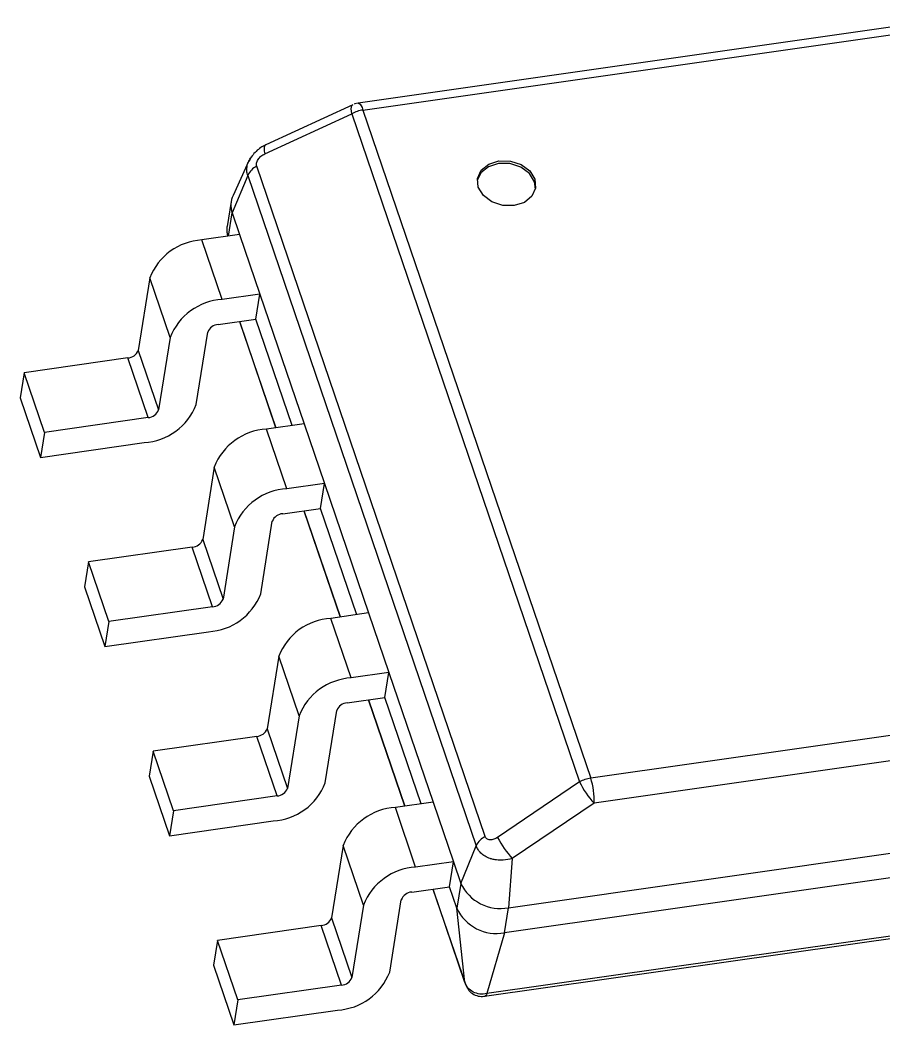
# Model space of a CAD drawing. Header units: millimetres. Extents: x 5 to 415, y 5 to 292.
# Drawn here: x 331.52 to 335.92, y 224.36 to 229.48 of the extents above; entities that cross this region are included whole.
import ezdxf

# ---------------------------------------------------------------- set-up
doc = ezdxf.new("R2010")
doc.units = ezdxf.units.MM

msp = doc.modelspace()

# ---------------------------------------------------------------- linework, layer by layer
at = {"color": 7, "linetype": 'Continuous', "lineweight": 25}
for p, q in [((336.2099, 229.4764), (333.2467, 229.0536)), ((333.271, 229.0182), (336.2253, 229.4398)), ((333.2286, 229.0492), (333.2274, 229.0485)), ((333.2468, 229.0528), (333.2286, 229.0492)), ((332.7703, 228.7948), (333.2141, 228.9988)), ((333.2191, 229.0454), (332.7753, 228.8414)), ((333.2141, 228.9988), (334.3742, 225.5945)), ((333.271, 229.0182), (334.4311, 225.6139)), ((332.6885, 228.756), (332.6091, 228.5834)), ((333.8936, 225.3164), (332.7297, 228.7319)), ((332.6836, 228.6852), (332.6051, 228.4936)), ((332.6836, 228.6852), (333.8475, 225.2697)), ((332.5997, 228.5525), (332.5794, 228.4252)), ((332.6051, 228.4936), (332.6426, 228.3836)), ((332.6426, 228.3836), (332.4505, 228.3562)), ((332.5787, 228.393), (332.5808, 228.3748)), ((332.6426, 228.3836), (332.746, 228.08)), ((332.5539, 228.0526), (332.4505, 228.3562)), ((332.1849, 228.1628), (332.126, 227.7936)), ((332.2884, 227.8592), (332.1849, 228.1628)), ((332.746, 228.08), (332.5539, 228.0526)), ((332.7257, 227.9527), (332.746, 228.08)), ((332.746, 228.08), (332.9711, 227.4196)), ((332.5336, 227.9253), (332.7257, 227.9527)), ((332.642, 227.9407), (332.8265, 227.399)), ((332.9103, 227.411), (332.7257, 227.9527)), ((332.4216, 227.5174), (332.4805, 227.8866)), ((332.2884, 227.8592), (332.2295, 227.49)), ((332.126, 227.7936), (332.2295, 227.49)), ((332.0729, 227.7549), (331.5446, 227.6795)), ((332.1764, 227.4513), (332.0729, 227.7549)), ((331.5446, 227.6795), (331.5243, 227.5522)), ((331.648, 227.3759), (331.5446, 227.6795)), ((331.5243, 227.5522), (331.6277, 227.2486)), ((332.1764, 227.4513), (331.648, 227.3759)), ((332.9711, 227.4196), (332.7789, 227.3922)), ((332.9711, 227.4196), (333.0745, 227.116)), ((331.648, 227.3759), (331.6277, 227.2486)), ((332.8824, 227.0886), (332.7789, 227.3922)), ((331.6277, 227.2486), (332.1561, 227.324)), ((332.5134, 227.1988), (332.4545, 226.8297)), ((332.6169, 226.8952), (332.5134, 227.1988)), ((333.0745, 227.116), (332.8824, 227.0886)), ((333.0542, 226.9887), (333.0745, 227.116)), ((333.0745, 227.116), (333.2995, 226.4557)), ((332.8621, 226.9613), (333.0542, 226.9887)), ((332.9704, 226.9768), (333.155, 226.4351)), ((333.2388, 226.447), (333.0542, 226.9887)), ((332.7501, 226.5535), (332.809, 226.9226)), ((332.6169, 226.8952), (332.558, 226.5261)), ((332.4545, 226.8297), (332.558, 226.5261)), ((332.4014, 226.791), (331.8731, 226.7156)), ((332.5048, 226.4874), (332.4014, 226.791)), ((331.8731, 226.7156), (331.8527, 226.5883)), ((331.9765, 226.412), (331.8731, 226.7156)), ((331.8527, 226.5883), (331.9562, 226.2847)), ((332.5048, 226.4874), (331.9765, 226.412)), ((333.2995, 226.4557), (333.1074, 226.4283)), ((333.2995, 226.4557), (333.403, 226.1521)), ((331.9765, 226.412), (331.9562, 226.2847)), ((333.2109, 226.1247), (333.1074, 226.4283)), ((331.9562, 226.2847), (332.4845, 226.3601)), ((332.8419, 226.2349), (332.783, 225.8657)), ((332.9453, 225.9313), (332.8419, 226.2349)), ((333.403, 226.1521), (333.2109, 226.1247)), ((333.3827, 226.0248), (333.403, 226.1521)), ((333.403, 226.1521), (333.628, 225.4918)), ((337.3854, 226.0354), (334.4311, 225.6139)), ((333.1906, 225.9974), (333.3827, 226.0248)), ((333.2989, 226.0129), (333.4835, 225.4712)), ((333.5673, 225.4831), (333.3827, 226.0248)), ((332.9453, 225.9313), (332.8864, 225.5621)), ((333.0786, 225.5896), (333.1374, 225.9587)), ((337.4095, 225.9091), (334.4482, 225.4865)), ((332.7299, 225.8271), (332.2015, 225.7517)), ((332.8333, 225.5235), (332.7299, 225.8271)), ((332.783, 225.8657), (332.8864, 225.5621)), ((332.2015, 225.7517), (332.1812, 225.6244)), ((332.305, 225.4481), (332.2015, 225.7517)), ((332.1812, 225.6244), (332.2847, 225.3208)), ((334.3742, 225.5945), (333.957, 225.3122)), ((332.8333, 225.5235), (332.305, 225.4481)), ((333.628, 225.4918), (333.4359, 225.4644)), ((333.628, 225.4918), (333.7315, 225.1882)), ((334.4482, 225.4865), (334.031, 225.2043)), ((332.305, 225.4481), (332.2847, 225.3208)), ((333.5393, 225.1608), (333.4359, 225.4644)), ((334.0128, 224.9537), (337.375, 225.4335)), ((332.2847, 225.3208), (332.813, 225.3962)), ((333.1703, 225.271), (333.1114, 224.9018)), ((333.2738, 224.9674), (333.1703, 225.271)), ((333.769, 225.0781), (333.8475, 225.2697)), ((337.3547, 225.3062), (333.9925, 224.8264)), ((333.7315, 225.1882), (333.5393, 225.1608)), ((333.7112, 225.0609), (333.7315, 225.1882)), ((333.7315, 225.1882), (333.769, 225.0781)), ((334.031, 225.2043), (334.0128, 224.9537)), ((333.519, 225.0335), (333.7112, 225.0609)), ((333.7487, 224.9508), (333.7112, 225.0609)), ((333.769, 225.0781), (333.7487, 224.9508)), ((333.6274, 225.0489), (333.7928, 224.5636)), ((333.2738, 224.9674), (333.2149, 224.5982)), ((333.407, 224.6256), (333.4659, 224.9948)), ((333.8902, 224.5027), (337.2561, 224.9829)), ((337.2638, 224.9959), (333.9017, 224.5161)), ((333.9925, 224.8264), (334.0128, 224.9537)), ((333.1114, 224.9018), (333.2149, 224.5982)), ((333.7905, 224.5728), (333.7487, 224.9508)), ((333.0583, 224.8631), (332.53, 224.7877)), ((333.1618, 224.5595), (333.0583, 224.8631)), ((333.9925, 224.8264), (333.9017, 224.5161)), ((332.53, 224.7877), (332.5097, 224.6604)), ((332.6335, 224.4841), (332.53, 224.7877)), ((332.5097, 224.6604), (332.6131, 224.3568)), ((333.1618, 224.5595), (332.6335, 224.4841)), ((332.6335, 224.4841), (332.6131, 224.3568)), ((332.6131, 224.3568), (333.1415, 224.4322))]:
    msp.add_line(p, q, dxfattribs=at)
at = {"color": 8, "linetype": 'Continuous', "lineweight": 25}
for p, q in [((332.5862, 228.3755), (332.6051, 228.4936)), ((332.8274, 227.3991), (332.6428, 227.9408)), ((333.1559, 226.4352), (332.9713, 226.9769)), ((333.4844, 225.4713), (333.2998, 226.013)), ((333.7905, 224.5728), (333.6282, 225.0491))]:
    msp.add_line(p, q, dxfattribs=at)
at = {"color": 8, "linetype": 'Continuous', "lineweight": 25, "flags": 128}
for points in [[(333.2467, 229.0536), (333.2476, 229.0536), (333.252, 229.0521), (333.2567, 229.0476), (333.2616, 229.0403), (333.2664, 229.0304), (333.271, 229.0182)], [(333.2141, 228.9988), (333.2118, 229.0124), (333.211, 229.0241), (333.2118, 229.0336), (333.2142, 229.0406), (333.2181, 229.0449), (333.2191, 229.0454)], [(332.7753, 228.8414), (332.7743, 228.8408), (332.7704, 228.8366), (332.768, 228.8296), (332.7672, 228.8201), (332.7679, 228.8083), (332.7703, 228.7948)]]:
    msp.add_lwpolyline(points, dxfattribs=at)
at = {"color": 7, "linetype": 'Continuous', "lineweight": 25, "flags": 128}
for points in [[(334.1494, 228.6151), (334.1446, 228.6529), (334.1188, 228.6949), (334.075, 228.7274), (334.0198, 228.7454), (333.9617, 228.7462), (333.9096, 228.7296), (333.8712, 228.6983), (333.8537, 228.6623)], [(334.1467, 228.6656), (334.1505, 228.6205), (334.1319, 228.5791), (334.0936, 228.5477), (334.0414, 228.5312), (333.9833, 228.532), (333.9281, 228.55), (333.8843, 228.5825), (333.8585, 228.6245), (333.8546, 228.6696), (333.8733, 228.711), (333.9116, 228.7424), (333.9638, 228.7589), (334.0219, 228.7581), (334.077, 228.7401), (334.1209, 228.7076), (334.1467, 228.6656)], [(332.5822, 228.3749), (332.5784, 228.3965), (332.5794, 228.4252)]]:
    msp.add_lwpolyline(points, dxfattribs=at)
at = {"color": 7, "linetype": 'Continuous', "lineweight": 25}
for centre, radius, start, end in [((333.2946, 228.8555), 0.1645, 98.2561, 119.3273), ((332.7764, 228.6398), 0.1033, 116.8866, 153.9347), ((332.7179, 228.5336), 0.1197, 155.3683, 199.4947), ((332.4676, 228.0536), 0.3031, 93.2495, 158.8823), ((332.5711, 227.75), 0.3031, 93.2495, 158.8823), ((332.537, 227.8647), 0.0606, 93.2495, 158.8823), ((332.0695, 227.8154), 0.0606, 273.2495, 338.8823), ((332.1389, 227.6266), 0.3031, 273.2495, 338.8823), ((332.1729, 227.5118), 0.0606, 273.2495, 338.8823), ((332.7961, 227.0896), 0.3031, 93.2495, 158.8823), ((332.8996, 226.786), 0.3031, 93.2495, 158.8823), ((332.8655, 226.9008), 0.0606, 93.2495, 158.8823), ((332.398, 226.8515), 0.0606, 273.2495, 338.8823), ((332.4674, 226.6627), 0.3031, 273.2495, 338.8823), ((332.5014, 226.5479), 0.0606, 273.2495, 338.8823), ((333.1246, 226.1257), 0.3031, 93.2495, 158.8823), ((333.228, 225.8221), 0.3031, 93.2495, 158.8823), ((333.194, 225.9369), 0.0606, 93.2495, 158.8823), ((332.7264, 225.8876), 0.0606, 273.2495, 338.8823), ((332.7958, 225.6987), 0.3031, 273.2495, 338.8823), ((334.4547, 225.4511), 0.1645, 98.2561, 119.3273), ((334.8033, 225.8093), 0.4799, 206.5932, 222.2693), ((334.0887, 225.5031), 0.3598, 357.3544, 17.9241), ((332.8299, 225.584), 0.0606, 273.2495, 338.8823), ((333.4531, 225.1618), 0.3031, 93.2495, 158.8823), ((333.9403, 225.2243), 0.1033, 116.8866, 153.9347), ((334.3862, 225.5271), 0.4799, 206.5932, 222.2693), ((333.5565, 224.8582), 0.3031, 93.2495, 158.8823), ((333.9711, 225.1732), 0.2234, 205.1883, 280.7611), ((333.5225, 224.973), 0.0606, 93.2495, 158.8823), ((333.0549, 224.9236), 0.0606, 273.2495, 338.8823), ((333.9508, 225.0459), 0.2234, 205.1883, 280.7611), ((333.1243, 224.7348), 0.3031, 273.2495, 338.8823), ((333.1584, 224.62), 0.0606, 273.2495, 338.8823)]:
    msp.add_arc(centre, radius, start, end, dxfattribs=at)
for points, knots in [([(332.7757, 228.8416), (332.7671, 228.837), (332.7498, 228.828), (332.7259, 228.8081), (332.7049, 228.7848), (332.695, 228.7671), (332.69, 228.7581)], [0, 0, 0, 0, 0.248332, 0.494408, 0.743653, 1, 1, 1, 1]), ([(332.7297, 228.7319), (332.7291, 228.7344), (332.7278, 228.7395), (332.7287, 228.7481), (332.7316, 228.7571), (332.7382, 228.7693), (332.7506, 228.7841), (332.7636, 228.7912), (332.7703, 228.7948)], [0, 0, 0, 0, 0.113687, 0.224871, 0.340539, 0.466935, 0.725246, 1, 1, 1, 1]), ([(332.6901, 228.7582), (332.6934, 228.7645), (332.6974, 228.7719), (332.7025, 228.7793), (332.7036, 228.7805), (332.7038, 228.7807)], [0, 0, 0, 0, 0.827779, 0.969731, 1, 1, 1, 1]), ([(333.957, 225.3122), (333.9505, 225.3085), (333.9377, 225.3011), (333.921, 225.2992), (333.9094, 225.3009), (333.9022, 225.3041), (333.8967, 225.3093), (333.8946, 225.314), (333.8936, 225.3164)], [0, 0, 0, 0, 0.2691972, 0.5320918, 0.6561894, 0.7708891, 0.8830554, 1, 1, 1, 1]), ([(334.031, 225.2043), (334.0158, 225.2007), (333.9892, 225.1944), (333.9543, 225.1961), (333.9336, 225.1999), (333.9231, 225.2028), (333.9105, 225.2068), (333.8923, 225.2154), (333.8716, 225.2311), (333.8561, 225.2493), (333.8503, 225.263), (333.8475, 225.2697)], [0, 0, 0, 0, 0.1994398, 0.350067, 0.4503488, 0.481282, 0.4992865, 0.6339472, 0.7623, 0.8843081, 1, 1, 1, 1]), ([(333.9017, 224.5161), (333.8897, 224.5146), (333.8659, 224.5117), (333.8317, 224.5227), (333.8039, 224.5434), (333.795, 224.5629), (333.7905, 224.5728)], [0, 0, 0, 0, 0.251697, 0.5, 0.748303, 1, 1, 1, 1]), ([(333.7945, 224.5601), (333.7992, 224.5502), (333.8084, 224.5308), (333.8345, 224.5107), (333.8647, 224.5008), (333.8843, 224.5024), (333.8938, 224.5032)], [0, 0, 0, 0, 0.268145, 0.523555, 0.768378, 1, 1, 1, 1])]:
    msp.add_open_spline(points, degree=3, knots=knots, dxfattribs=at)
at = {"color": 8, "linetype": 'Continuous', "lineweight": 25}
for points, knots in [([(332.6836, 228.6852), (332.6818, 228.6921), (332.678, 228.7065), (332.6796, 228.7297), (332.6836, 228.7474), (332.6891, 228.7566), (332.6901, 228.7582)], [0, 0, 0, 0, 0.294248, 0.604137, 0.929742, 1, 1, 1, 1]), ([(333.9017, 224.5161), (333.9004, 224.512), (333.8982, 224.5049), (333.8951, 224.5046), (333.8939, 224.5045)], [0, 0, 0, 0, 0.582222, 1, 1, 1, 1])]:
    msp.add_open_spline(points, degree=3, knots=knots, dxfattribs=at)

doc.saveas('drawing.dxf')
